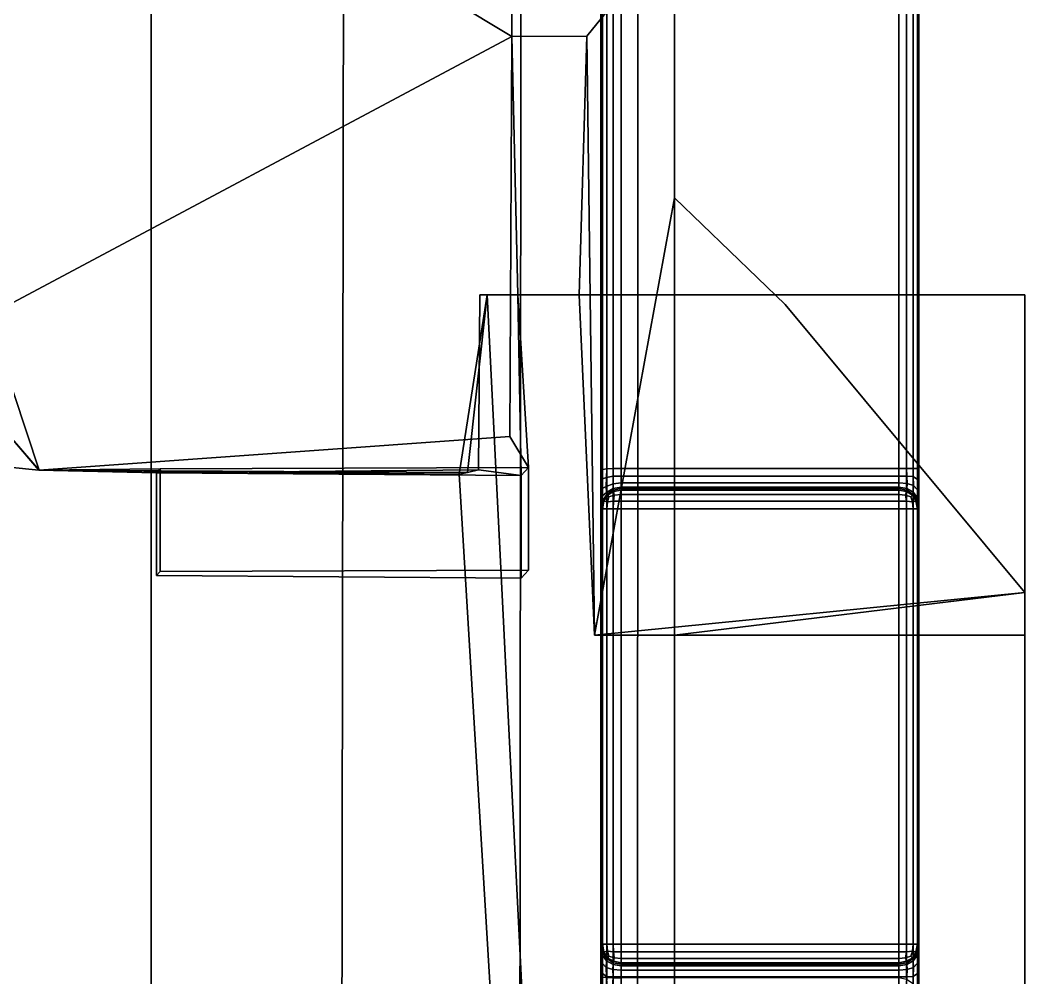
# Model space of a CAD drawing. Extents: x -11.8 to 11.8, y 0 to 23.8.
# Drawn here: x 9.213 to 11.71, y 19.852 to 22.23 of the extents above; entities that cross this region are included whole.
import ezdxf

# ---------------------------------------------------------------- set-up
doc = ezdxf.new("R2010")
doc.units = 0
doc.layers.add('SHP78CM5N_TRADECAD', color=251, linetype='CONTINUOUS')

msp = doc.modelspace()

# ---------------------------------------------------------------- linework, layer by layer
at = {"layer": 'SHP78CM5N_TRADECAD'}
for points in [[(10.8391, 22.9691, 6.4581), (10.8391, 23.1713, 5.777), (10.8391, 21.7883, 3.4718), (10.8391, 21.7883, 7.8681)], [(10.8391, 21.7883, 3.4718), (10.8391, 23.1713, 5.777), (10.8391, 22.4589, 3.4718)], [(8.3951, 22.4809, 33.0011), (9.5391, 22.9691, 33.0011), (9.0164, 21.874, 33.0011)], [(9.5391, 4.3194, 33.0011), (9.0164, 4.4772, 33.0011), (9.0164, 21.874, 33.0011), (9.5391, 22.9691, 33.0011)], [(9.9902, 4.278, 32.9068), (9.5391, 4.3194, 33.0011), (9.5391, 22.9691, 33.0011), (10.0176, 22.9691, 32.9098)], [(10.4404, 4.4481, 32.6025), (9.9902, 4.278, 32.9068), (10.0176, 22.9691, 32.9098), (10.4583, 22.9691, 32.6203)], [(10.7448, 4.8089, 32.1522), (10.4404, 4.4481, 32.6025), (10.4583, 22.9691, 32.6203), (10.7478, 22.9691, 32.1796)], [(10.8391, 22.9691, 31.7011), (10.8391, 5.234, 31.7011), (10.7448, 4.8089, 32.1522), (10.7478, 22.9691, 32.1796)], [(10.8391, 13.9465, 26.8857), (10.8391, 11.9646, 27.2942), (10.8391, 5.234, 31.7011), (10.8391, 22.9691, 31.7011)], [(10.8391, 17.1339, 22.2321), (10.8391, 16.8843, 24.1408), (10.8391, 22.9691, 31.7011), (10.8391, 22.9691, 16.3708)], [(10.8391, 22.9691, 16.3708), (10.8391, 15.4412, 18.2796), (10.8391, 16.5944, 19.956)], [(10.8391, 22.9691, 16.3708), (10.8391, 16.5944, 19.956), (10.8391, 17.1339, 22.2321)], [(10.8391, 22.9691, 31.7011), (10.8391, 16.8843, 24.1408), (10.8391, 15.8789, 25.3622)], [(10.8391, 22.9691, 31.7011), (10.8391, 15.8789, 25.3622), (10.8391, 13.9465, 26.8857)], [(10.8391, 19.74, 7.8681), (10.8391, 15.4412, 18.2796), (10.8391, 22.9691, 16.3708)], [(10.8391, 21.7883, 7.8681), (10.8391, 20.7026, 7.8681), (10.8391, 22.9691, 16.3708)], [(10.8391, 20.7026, 7.8681), (10.8391, 19.74, 7.8681), (10.8391, 22.9691, 16.3708)], [(10.8391, 22.9691, 6.4581), (10.8391, 21.7883, 7.8681), (10.8391, 22.9691, 16.3708)], [(10.6562, 21.113, 8.1184), (10.66, 21.1143, 8.0993), (10.66, 22.855, 8.0993), (10.6562, 22.855, 8.1184)], [(10.6562, 22.855, 29.3172), (10.66, 22.855, 29.3364), (10.66, 19.8539, 29.312), (10.6562, 19.8554, 29.2929)], [(10.6562, 21.113, 8.1184), (10.6562, 22.855, 8.1184), (10.6562, 22.855, 11.5923), (10.6562, 20.9066, 11.5923)], [(10.6562, 20.8049, 13.305), (10.6562, 22.855, 13.305), (10.6562, 22.855, 29.3172), (10.6562, 19.8554, 29.2929)], [(10.6562, 20.9066, 11.5923), (10.6562, 22.855, 11.5923), (10.6562, 22.855, 13.305), (10.6562, 20.8049, 13.305)], [(10.66, 21.1143, 8.0993), (10.6709, 21.1155, 8.083), (10.6709, 22.855, 8.083), (10.66, 22.855, 8.0993)], [(10.66, 22.855, 29.3364), (10.6709, 22.855, 29.3526), (10.6709, 19.8527, 29.3282), (10.66, 19.8539, 29.312)], [(10.6709, 21.1155, 8.083), (10.6871, 21.1163, 8.0722), (10.6871, 22.855, 8.0722), (10.6709, 22.855, 8.083)], [(10.6709, 22.855, 29.3526), (10.6871, 22.855, 29.3634), (10.6871, 19.8518, 29.3391), (10.6709, 19.8527, 29.3282)], [(10.6871, 21.1163, 8.0722), (10.7062, 21.1165, 8.0684), (10.7062, 22.855, 8.0684), (10.6871, 22.855, 8.0722)], [(10.6871, 22.855, 29.3634), (10.7062, 22.855, 29.3673), (10.7062, 19.8516, 29.3429), (10.6871, 19.8518, 29.3391)], [(11.3962, 21.1165, 8.0687), (11.3962, 22.855, 8.0687), (10.7062, 22.855, 8.0684), (10.7062, 21.1165, 8.0684)], [(11.3962, 22.855, 29.3675), (11.3962, 19.8516, 29.3431), (10.7062, 19.8516, 29.3429), (10.7062, 22.855, 29.3673)], [(11.3962, 21.1165, 8.0687), (11.4154, 21.1165, 8.0725), (11.4154, 22.855, 8.0725), (11.3962, 22.855, 8.0687)], [(11.3962, 22.855, 29.3675), (11.4154, 22.855, 29.3637), (11.4153, 19.8477, 29.3393), (11.3962, 19.8516, 29.3431)], [(11.4154, 22.855, 29.3637), (11.4316, 22.855, 29.3529), (11.4316, 19.837, 29.3284), (11.4153, 19.8477, 29.3393)], [(11.4154, 21.1165, 8.0725), (11.4316, 21.1165, 8.0833), (11.4316, 22.855, 8.0834), (11.4154, 22.855, 8.0725)], [(11.4316, 21.1165, 8.0833), (11.4424, 21.1165, 8.0995), (11.4424, 22.855, 8.0996), (11.4316, 22.855, 8.0834)], [(11.4316, 22.855, 29.3529), (11.4424, 22.855, 29.3367), (11.4425, 19.8209, 29.3121), (11.4316, 19.837, 29.3284)], [(11.4424, 21.1165, 8.0995), (11.4462, 21.1165, 8.1186), (11.4462, 22.855, 8.1187), (11.4424, 22.855, 8.0996)], [(11.4424, 22.855, 29.3367), (11.4462, 22.855, 29.3176), (11.4462, 19.8019, 29.2928), (11.4425, 19.8209, 29.3121)], [(11.4462, 22.855, 11.5923), (11.4462, 21.1165, 8.1186), (11.4462, 21.0783, 8.111)], [(11.4462, 13.1533, 16.3091), (11.4462, 13.5328, 16.456), (11.4462, 22.855, 13.305), (11.4462, 9.9997, 13.305)], [(11.4462, 22.855, 11.5923), (11.4462, 10.0049, 11.5923), (11.4462, 9.9997, 13.305), (11.4462, 22.855, 13.305)], [(11.4462, 22.855, 11.5923), (11.4462, 19.8737, 8.1111), (11.4462, 19.8354, 8.1187)], [(11.4462, 22.855, 11.5923), (11.4462, 19.8354, 8.1187), (11.4462, 19.7335, 8.1186)], [(11.4462, 19.6952, 8.111), (11.4462, 22.855, 11.5923), (11.4462, 19.7335, 8.1186)], [(11.4462, 19.6952, 8.111), (11.4462, 10.0049, 11.5923), (11.4462, 22.855, 11.5923)], [(11.4462, 22.855, 11.5923), (11.4462, 22.855, 8.1187), (11.4462, 21.1165, 8.1186)], [(11.4462, 22.855, 11.5923), (11.4462, 21.0783, 8.111), (11.4462, 19.8737, 8.1111)], [(11.4462, 22.855, 13.305), (11.4462, 13.5328, 16.456), (11.4462, 13.8995, 16.7027)], [(11.4462, 22.855, 13.305), (11.4462, 13.8995, 16.7027), (11.4462, 14.4634, 17.2043)], [(11.4462, 22.855, 13.305), (11.4462, 14.4634, 17.2043), (11.4462, 15.103, 17.8062)], [(11.4462, 22.855, 13.305), (11.4462, 15.103, 17.8062), (11.4462, 15.716, 18.4061)], [(11.4462, 22.855, 13.305), (11.4462, 15.716, 18.4061), (11.4462, 16.0568, 18.758)], [(11.4462, 22.855, 13.305), (11.4462, 16.0568, 18.758), (11.4462, 16.3468, 19.1254)], [(11.4462, 22.855, 13.305), (11.4462, 16.3468, 19.1254), (11.4462, 16.6406, 19.5867)], [(11.4462, 22.855, 13.305), (11.4462, 16.6406, 19.5867), (11.4462, 16.9058, 20.0952)], [(11.4462, 22.855, 13.305), (11.4462, 16.9058, 20.0952), (11.4462, 17.1108, 20.6045)], [(11.4462, 22.855, 13.305), (11.4462, 17.1108, 20.6045), (11.4462, 17.2489, 21.1398)], [(11.4462, 22.855, 13.305), (11.4462, 17.2489, 21.1398), (11.4462, 17.3145, 21.7244)], [(11.4462, 17.306, 22.3406), (11.4462, 19.8019, 29.2928), (11.4462, 22.855, 13.305), (11.4462, 17.3145, 21.7244)], [(11.4462, 19.8019, 29.2928), (11.4462, 22.855, 29.3176), (11.4462, 22.855, 13.305)], [(10.4346, 22.1888, 3.4718), (9.8368, 22.5489, 3.4718), (8.7179, 22.418, 3.4718), (9.1333, 21.4958, 3.4718)], [(10.4346, 22.1888, 3.4718), (10.4361, 22.4864, 3.4718), (9.8368, 22.5489, 3.4718)], [(10.4346, 22.1888, 3.4718), (10.6214, 22.1903, 3.4718), (10.8391, 22.4589, 3.4718), (10.4361, 22.4864, 3.4718)], [(10.8391, 21.7883, 3.4718), (10.8391, 22.4589, 3.4718), (10.6214, 22.1903, 3.4718), (10.6405, 20.7026, 3.4718)], [(10.6022, 21.5475, 1.7541), (10.6214, 22.1903, 3.4718), (10.4346, 22.1888, 3.4718), (10.4498, 21.5475, 1.7541)], [(10.6022, 21.5475, 1.7541), (10.6405, 20.7026, 1.7541), (10.6405, 20.7026, 3.4718), (10.6214, 22.1903, 3.4718)], [(10.4299, 21.1958, 3.4718), (10.4346, 22.1888, 3.4718), (9.1333, 21.4958, 3.4718), (9.2605, 21.1127, 3.4718)], [(10.4498, 21.5475, 1.7541), (10.4346, 22.1888, 3.4718), (10.4299, 21.1958, 3.4718), (10.4768, 21.1189, 3.0587)], [(11.1139, 21.5241, 3.4718), (10.8391, 21.7883, 3.4718), (10.6405, 20.7026, 3.4718), (11.7095, 20.8088, 3.4718)], [(11.1139, 21.5241, 7.8681), (10.8391, 21.7883, 7.8681), (10.8391, 21.7883, 3.4718), (11.1139, 21.5241, 3.4718)], [(11.7095, 20.8088, 7.8681), (10.8391, 20.7026, 7.8681), (10.8391, 21.7883, 7.8681), (11.1139, 21.5241, 7.8681)], [(10.3045, 21.1022, 0.0442), (10.8391, 12.2355, 0.0397), (10.3738, 21.5475, 0.0442)], [(10.3249, 21.1069, 0.692), (10.3045, 21.1022, 0.0442), (10.3738, 21.5475, 0.0442)], [(10.3558, 21.5475, 1.63), (10.3521, 21.1133, 1.5555), (10.3249, 21.1069, 0.692), (10.3738, 21.5475, 0.0442)], [(10.3521, 21.1133, 1.5555), (10.3558, 21.5475, 1.63), (10.4498, 21.5475, 1.7541), (10.4585, 21.0993, 1.7118)], [(10.4498, 21.5475, 1.7541), (10.3558, 21.5475, 1.63), (10.3738, 21.5475, 0.0442), (10.6022, 21.5475, 1.7541)], [(10.6022, 21.5475, 1.7541), (10.3738, 21.5475, 0.0442), (11.7095, 21.5475, 0.0443), (11.7095, 21.5475, 1.7541)], [(11.7095, 21.5475, 0.0443), (10.3738, 21.5475, 0.0442), (10.8391, 12.2355, 0.0397), (11.7095, 12.2436, 0.0397)], [(10.4498, 21.5475, 1.7541), (10.4768, 21.1189, 3.0587), (10.4585, 21.0993, 1.7118)], [(11.7095, 20.7026, 1.7541), (10.6405, 20.7026, 1.7541), (10.6022, 21.5475, 1.7541), (11.7095, 21.5475, 1.7541)], [(11.7095, 21.5475, 1.7541), (11.7095, 21.5475, 0.0443), (11.7095, 20.7026, 1.7541)], [(11.7095, 12.2436, 0.0397), (11.7095, 20.7026, 1.7541), (11.7095, 21.5475, 0.0443)], [(11.7095, 20.8088, 3.4718), (11.7095, 20.8088, 7.8681), (11.1139, 21.5241, 7.8681), (11.1139, 21.5241, 3.4718)], [(-0.9744, 21.5017, 0.042), (-11.8433, 14.8549, 0.0397), (10.8391, 12.2355, 0.0397), (0.464, 21.5017, 0.0422)], [(0.464, 21.5017, 0.0422), (10.8391, 12.2355, 0.0397), (5.4114, 21.5017, 0.0432)], [(5.4114, 21.5017, 0.0432), (9.2604, 21.1124, 0.044), (8.9277, 21.5017, 0.0439)], [(10.8391, 12.2355, 0.0397), (10.3045, 21.1022, 0.0442), (9.2604, 21.1124, 0.044), (5.4114, 21.5017, 0.0432)], [(8.9266, 21.5017, 0.6934), (9.2604, 21.1124, 0.693), (9.2605, 21.1124, 1.754), (8.9248, 21.5017, 1.754)], [(9.2605, 21.1124, 1.754), (9.2605, 21.1127, 3.4718), (9.1333, 21.4958, 3.4718), (8.9248, 21.5017, 1.754)], [(9.2604, 21.1124, 0.044), (9.2604, 21.1124, 0.693), (8.9266, 21.5017, 0.6934), (8.9277, 21.5017, 0.0439)], [(10.4768, 21.1189, 3.0587), (10.4299, 21.1958, 3.4718), (9.2605, 21.1127, 3.4718), (9.5613, 21.1159, 3.0603)], [(10.4768, 20.8639, 3.0587), (10.4768, 21.1189, 3.0587), (9.5613, 21.1159, 3.0603), (9.5613, 20.8608, 3.0603)], [(10.4585, 20.8442, 1.7118), (10.4585, 21.0993, 1.7118), (10.4768, 21.1189, 3.0587), (10.4768, 20.8639, 3.0587)], [(10.687, 21.0972, 8.0684), (10.6871, 21.1163, 8.0722), (10.6709, 21.1155, 8.083), (10.6705, 21.0945, 8.0793)], [(10.7062, 21.0974, 8.0646), (10.7062, 21.1165, 8.0684), (10.6871, 21.1163, 8.0722), (10.687, 21.0972, 8.0684)], [(11.3962, 21.0974, 8.0649), (11.3962, 21.1165, 8.0687), (10.7062, 21.1165, 8.0684), (10.7062, 21.0974, 8.0646)], [(11.4154, 21.1165, 8.0725), (11.3962, 21.1165, 8.0687), (11.3962, 21.0974, 8.0649), (11.4159, 21.0978, 8.0686)], [(11.432, 21.0966, 8.0775), (11.4316, 21.1165, 8.0833), (11.4154, 21.1165, 8.0725), (11.4159, 21.0978, 8.0686)], [(11.4424, 21.0892, 8.0918), (11.4424, 21.1165, 8.0995), (11.4316, 21.1165, 8.0833), (11.432, 21.0966, 8.0775)], [(11.4462, 21.0783, 8.111), (11.4462, 21.1165, 8.1186), (11.4424, 21.1165, 8.0995), (11.4424, 21.0892, 8.0918)], [(10.3521, 21.1133, 1.5555), (9.5522, 21.1058, 1.7329), (9.2604, 21.1124, 0.693), (10.3249, 21.1069, 0.692)], [(9.5522, 21.1058, 1.7329), (9.2605, 21.1124, 1.754), (9.2604, 21.1124, 0.693)], [(10.3045, 21.1022, 0.0442), (10.3249, 21.1069, 0.692), (9.2604, 21.1124, 0.693), (9.2604, 21.1124, 0.044)], [(9.5613, 21.1159, 3.0603), (9.2605, 21.1127, 3.4718), (9.2605, 21.1124, 1.754), (9.5522, 21.1058, 1.7329)], [(9.5613, 20.8608, 3.0603), (9.5613, 21.1159, 3.0603), (9.5522, 21.1058, 1.7329), (9.5522, 20.8508, 1.7329)], [(10.3521, 21.1133, 1.5555), (10.4585, 21.0993, 1.7118), (9.5522, 21.1058, 1.7329)], [(9.5522, 20.8508, 1.7329), (9.5522, 21.1058, 1.7329), (10.4585, 21.0993, 1.7118), (10.4585, 20.8442, 1.7118)], [(10.66, 21.1143, 8.0993), (10.6562, 21.113, 8.1184), (10.6562, 21.0887, 8.1149), (10.66, 21.0911, 8.0953)], [(10.6562, 21.0887, 8.1149), (10.6562, 21.113, 8.1184), (10.6562, 20.9066, 11.5923), (10.6562, 20.8821, 11.5923)], [(10.6694, 21.0716, 8.0685), (10.6705, 21.0945, 8.0793), (10.66, 21.0911, 8.0953), (10.6597, 21.0667, 8.0844)], [(10.6705, 21.0945, 8.0793), (10.6709, 21.1155, 8.083), (10.66, 21.1143, 8.0993), (10.66, 21.0911, 8.0953)], [(10.6694, 21.0716, 8.0685), (10.6865, 21.0787, 8.0576), (10.687, 21.0972, 8.0684), (10.6705, 21.0945, 8.0793)], [(10.6865, 21.0787, 8.0576), (10.7062, 21.0812, 8.0538), (10.7062, 21.0974, 8.0646), (10.687, 21.0972, 8.0684)], [(11.3962, 21.0812, 8.054), (11.3962, 21.0974, 8.0649), (10.7062, 21.0974, 8.0646), (10.7062, 21.0812, 8.0538)], [(11.4159, 21.0978, 8.0686), (11.3962, 21.0974, 8.0649), (11.3962, 21.0812, 8.054), (11.4169, 21.0794, 8.0558)], [(11.4331, 21.0742, 8.061), (11.432, 21.0966, 8.0775), (11.4159, 21.0978, 8.0686), (11.4169, 21.0794, 8.0558)], [(11.4331, 21.0742, 8.061), (11.4428, 21.0636, 8.0716), (11.4424, 21.0892, 8.0918), (11.432, 21.0966, 8.0775)], [(10.66, 21.0911, 8.0953), (10.6562, 21.0887, 8.1149), (10.6562, 21.0638, 8.1048), (10.6597, 21.0667, 8.0844)], [(10.6562, 21.0638, 8.1048), (10.6562, 21.0887, 8.1149), (10.6562, 20.8821, 11.5923), (10.6562, 20.8567, 11.5923)], [(10.6597, 21.0667, 8.0844), (10.6562, 21.0638, 8.1048), (10.6562, 21.0394, 8.0884), (10.66, 21.0484, 8.0682)], [(10.6694, 21.0716, 8.0685), (10.6597, 21.0667, 8.0844), (10.66, 21.0484, 8.0682), (10.6705, 21.057, 8.0516)], [(10.6694, 21.0716, 8.0685), (10.6705, 21.057, 8.0516), (10.687, 21.0666, 8.0411), (10.6865, 21.0787, 8.0576)], [(10.6705, 21.057, 8.0516), (10.6709, 21.0519, 8.0325), (10.6871, 21.0627, 8.0221), (10.687, 21.0666, 8.0411)], [(10.687, 21.0666, 8.0411), (10.7062, 21.0703, 8.0375), (10.7062, 21.0812, 8.0538), (10.6865, 21.0787, 8.0576)], [(10.6871, 21.0627, 8.0221), (10.7062, 21.0665, 8.0184), (10.7062, 21.0703, 8.0375), (10.687, 21.0666, 8.0411)], [(10.7062, 21.0627, 6.9182), (10.7062, 21.0665, 6.9373), (10.6871, 21.0627, 6.9373), (10.6875, 21.059, 6.9186)], [(10.6871, 21.0627, 6.9373), (10.7062, 21.0665, 6.9373), (10.7062, 21.0665, 8.0184), (10.6871, 21.0627, 8.0221)], [(11.3962, 21.0703, 8.0378), (11.3962, 21.0812, 8.054), (10.7062, 21.0812, 8.0538), (10.7062, 21.0703, 8.0375)], [(11.3962, 21.0665, 8.0187), (11.3962, 21.0703, 8.0378), (10.7062, 21.0703, 8.0375), (10.7062, 21.0665, 8.0184)], [(11.3962, 21.0665, 6.9376), (11.3962, 21.0665, 8.0187), (10.7062, 21.0665, 8.0184), (10.7062, 21.0665, 6.9373)], [(11.3962, 21.0627, 6.9185), (11.3962, 21.0665, 6.9376), (10.7062, 21.0665, 6.9373), (10.7062, 21.0627, 6.9182)], [(11.4169, 21.0794, 8.0558), (11.3962, 21.0812, 8.054), (11.3962, 21.0703, 8.0378), (11.4159, 21.0666, 8.0374)], [(11.3962, 21.0703, 8.0378), (11.3962, 21.0665, 8.0187), (11.4154, 21.0627, 8.0187), (11.4159, 21.0666, 8.0374)], [(11.3962, 21.0665, 6.9376), (11.4154, 21.0627, 6.9376), (11.4154, 21.0627, 8.0187), (11.3962, 21.0665, 8.0187)], [(11.4154, 21.0627, 6.9376), (11.3962, 21.0665, 6.9376), (11.3962, 21.0627, 6.9185), (11.415, 21.059, 6.9189)], [(11.4159, 21.0666, 8.0374), (11.4154, 21.0627, 8.0187), (11.4316, 21.0519, 8.0187), (11.432, 21.0577, 8.0386)], [(11.4331, 21.0742, 8.061), (11.4169, 21.0794, 8.0558), (11.4159, 21.0666, 8.0374), (11.432, 21.0577, 8.0386)], [(11.4331, 21.0742, 8.061), (11.432, 21.0577, 8.0386), (11.4424, 21.0434, 8.046), (11.4428, 21.0636, 8.0716)], [(11.4428, 21.0636, 8.0716), (11.4462, 21.0458, 8.0894), (11.4462, 21.0783, 8.111), (11.4424, 21.0892, 8.0918)], [(11.4462, 19.8737, 8.1111), (11.4462, 21.0783, 8.111), (11.4462, 21.0458, 8.0894), (11.4462, 19.9061, 8.0894)], [(10.6562, 21.0394, 8.0884), (10.6562, 21.0638, 8.1048), (10.6562, 20.8567, 11.5923), (10.6562, 20.8313, 11.5923)], [(10.6562, 21.0394, 8.0884), (10.6562, 21.0165, 8.0665), (10.66, 21.0357, 8.0481), (10.66, 21.0484, 8.0682)], [(10.66, 21.0484, 8.0682), (10.66, 21.0357, 8.0481), (10.6709, 21.0519, 8.0325), (10.6705, 21.057, 8.0516)], [(10.6723, 21.0505, 6.9203), (10.6709, 21.0519, 6.9373), (10.66, 21.0357, 6.9373), (10.6637, 21.0352, 6.9186)], [(10.66, 21.0357, 6.9373), (10.6709, 21.0519, 6.9373), (10.6709, 21.0519, 8.0325), (10.66, 21.0357, 8.0481)], [(10.6763, 21.0465, 6.9074), (10.6723, 21.0505, 6.9203), (10.6637, 21.0352, 6.9186), (10.6723, 21.0335, 6.9033)], [(10.6875, 21.059, 6.9186), (10.6871, 21.0627, 6.9373), (10.6709, 21.0519, 6.9373), (10.6723, 21.0505, 6.9203)], [(10.6709, 21.0519, 6.9373), (10.6871, 21.0627, 6.9373), (10.6871, 21.0627, 8.0221), (10.6709, 21.0519, 8.0325)], [(10.6763, 21.0465, 6.9074), (10.6892, 21.0505, 6.9033), (10.6875, 21.059, 6.9186), (10.6723, 21.0505, 6.9203)], [(10.6763, 21.0465, 6.9074), (10.6723, 21.0335, 6.9033), (10.6875, 21.0352, 6.8948), (10.6892, 21.0505, 6.9033)], [(10.6892, 21.0505, 6.9033), (10.7062, 21.0519, 6.9019), (10.7062, 21.0627, 6.9182), (10.6875, 21.059, 6.9186)], [(10.6875, 21.0352, 6.8948), (10.7062, 21.0357, 6.8911), (10.7062, 21.0519, 6.9019), (10.6892, 21.0505, 6.9033)], [(11.3962, 21.0519, 6.9022), (11.3962, 21.0627, 6.9185), (10.7062, 21.0627, 6.9182), (10.7062, 21.0519, 6.9019)], [(11.3962, 21.0357, 6.8914), (11.3962, 21.0519, 6.9022), (10.7062, 21.0519, 6.9019), (10.7062, 21.0357, 6.8911)], [(11.415, 21.059, 6.9189), (11.3962, 21.0627, 6.9185), (11.3962, 21.0519, 6.9022), (11.4132, 21.0505, 6.9036)], [(11.4132, 21.0505, 6.9036), (11.3962, 21.0519, 6.9022), (11.3962, 21.0357, 6.8914), (11.415, 21.0352, 6.8951)], [(11.4262, 21.0465, 6.9077), (11.4302, 21.0505, 6.9206), (11.415, 21.059, 6.9189), (11.4132, 21.0505, 6.9036)], [(11.4262, 21.0465, 6.9077), (11.4132, 21.0505, 6.9036), (11.415, 21.0352, 6.8951), (11.4302, 21.0335, 6.9036)], [(11.4302, 21.0505, 6.9206), (11.4316, 21.0519, 6.9376), (11.4154, 21.0627, 6.9376), (11.415, 21.059, 6.9189)], [(11.4154, 21.0627, 6.9376), (11.4316, 21.0519, 6.9376), (11.4316, 21.0519, 8.0187), (11.4154, 21.0627, 8.0187)], [(11.4262, 21.0465, 6.9077), (11.4302, 21.0335, 6.9036), (11.4387, 21.0352, 6.9189), (11.4302, 21.0505, 6.9206)], [(11.4387, 21.0352, 6.9189), (11.4424, 21.0357, 6.9376), (11.4316, 21.0519, 6.9376), (11.4302, 21.0505, 6.9206)], [(11.432, 21.0577, 8.0386), (11.4316, 21.0519, 8.0187), (11.4424, 21.0357, 8.0187), (11.4424, 21.0434, 8.046)], [(11.4316, 21.0519, 6.9376), (11.4424, 21.0357, 6.9376), (11.4424, 21.0357, 8.0187), (11.4316, 21.0519, 8.0187)], [(11.4424, 21.0434, 8.046), (11.4462, 21.0241, 8.057), (11.4462, 21.0458, 8.0894), (11.4428, 21.0636, 8.0716)], [(11.4424, 21.0357, 8.0187), (11.4462, 21.0165, 8.0187), (11.4462, 21.0241, 8.057), (11.4424, 21.0434, 8.046)], [(11.4462, 19.9061, 8.0894), (11.4462, 21.0458, 8.0894), (11.4462, 21.0241, 8.057), (11.4462, 19.9277, 8.057)], [(10.6562, 21.0165, 8.0665), (10.6562, 21.0394, 8.0884), (10.6562, 20.8313, 11.5923), (10.6562, 20.807, 11.5923)], [(10.6562, 21.0165, 6.9373), (10.66, 21.0357, 6.9373), (10.66, 21.0357, 8.0481), (10.6562, 21.0165, 8.0665)], [(10.66, 21.0357, 6.9373), (10.6562, 21.0165, 6.9373), (10.66, 21.0165, 6.9182), (10.6637, 21.0352, 6.9186)], [(10.6562, 19.9354, 6.9373), (10.66, 19.9354, 6.9182), (10.66, 21.0165, 6.9182), (10.6562, 21.0165, 6.9373)], [(10.6562, 19.9061, 8.0891), (10.6562, 19.9278, 8.0567), (10.6562, 21.0165, 8.0665)], [(10.6562, 19.9278, 8.0567), (10.6562, 19.9354, 8.0184), (10.6562, 21.0165, 8.0665)], [(10.6562, 21.0165, 6.9373), (10.6562, 21.0165, 8.0665), (10.6562, 19.9354, 8.0184), (10.6562, 19.9354, 6.9373)], [(10.6562, 19.9061, 8.0891), (10.6562, 21.0165, 8.0665), (10.6562, 20.807, 11.5923)], [(10.6637, 21.0352, 6.9186), (10.66, 21.0165, 6.9182), (10.6709, 21.0165, 6.9019), (10.6723, 21.0335, 6.9033)], [(10.66, 19.9354, 6.9182), (10.6709, 19.9354, 6.9019), (10.6709, 21.0165, 6.9019), (10.66, 21.0165, 6.9182)], [(10.6723, 21.0335, 6.9033), (10.6709, 21.0165, 6.9019), (10.6871, 21.0165, 6.8911), (10.6875, 21.0352, 6.8948)], [(10.6709, 19.9354, 6.9019), (10.6871, 19.9354, 6.8911), (10.6871, 21.0165, 6.8911), (10.6709, 21.0165, 6.9019)], [(10.6871, 21.0165, 6.8911), (10.7062, 21.0165, 6.8873), (10.7062, 21.0357, 6.8911), (10.6875, 21.0352, 6.8948)], [(10.6871, 19.9354, 6.8911), (10.7062, 19.9354, 6.8873), (10.7062, 21.0165, 6.8873), (10.6871, 21.0165, 6.8911)], [(11.3962, 21.0165, 6.8876), (11.3962, 21.0357, 6.8914), (10.7062, 21.0357, 6.8911), (10.7062, 21.0165, 6.8873)], [(11.3962, 19.9354, 6.8876), (11.3962, 21.0165, 6.8876), (10.7062, 21.0165, 6.8873), (10.7062, 19.9354, 6.8873)], [(11.3962, 21.0357, 6.8914), (11.3962, 21.0165, 6.8876), (11.4154, 21.0165, 6.8914), (11.415, 21.0352, 6.8951)], [(11.3962, 19.9354, 6.8876), (11.4154, 19.9354, 6.8914), (11.4154, 21.0165, 6.8914), (11.3962, 21.0165, 6.8876)], [(11.415, 21.0352, 6.8951), (11.4154, 21.0165, 6.8914), (11.4316, 21.0165, 6.9022), (11.4302, 21.0335, 6.9036)], [(11.4154, 19.9354, 6.8914), (11.4316, 19.9354, 6.9022), (11.4316, 21.0165, 6.9022), (11.4154, 21.0165, 6.8914)], [(11.4302, 21.0335, 6.9036), (11.4316, 21.0165, 6.9022), (11.4424, 21.0165, 6.9185), (11.4387, 21.0352, 6.9189)], [(11.4316, 19.9354, 6.9022), (11.4424, 19.9354, 6.9185), (11.4424, 21.0165, 6.9185), (11.4316, 21.0165, 6.9022)], [(11.4424, 21.0165, 6.9185), (11.4462, 21.0165, 6.9376), (11.4424, 21.0357, 6.9376), (11.4387, 21.0352, 6.9189)], [(11.4424, 21.0357, 6.9376), (11.4462, 21.0165, 6.9376), (11.4462, 21.0165, 8.0187), (11.4424, 21.0357, 8.0187)], [(11.4424, 19.9354, 6.9185), (11.4462, 19.9354, 6.9376), (11.4462, 21.0165, 6.9376), (11.4424, 21.0165, 6.9185)], [(11.4462, 19.9277, 8.057), (11.4462, 21.0241, 8.057), (11.4462, 21.0165, 8.0187), (11.4462, 19.9353, 8.0187)], [(11.4462, 19.9354, 6.9376), (11.4462, 19.9353, 8.0187), (11.4462, 21.0165, 8.0187), (11.4462, 21.0165, 6.9376)], [(10.6562, 20.8821, 11.5923), (10.6562, 20.9066, 11.5923), (10.6562, 20.8049, 13.305), (10.6562, 20.7803, 13.305)], [(10.6562, 20.8567, 11.5923), (10.6562, 20.8821, 11.5923), (10.6562, 20.7803, 13.305), (10.6562, 20.7549, 13.305)], [(10.4585, 20.8442, 1.7118), (10.4768, 20.8639, 3.0587), (9.5613, 20.8608, 3.0603), (9.5522, 20.8508, 1.7329)], [(10.6562, 20.8313, 11.5923), (10.6562, 20.8567, 11.5923), (10.6562, 20.7549, 13.305), (10.6562, 20.7296, 13.305)], [(10.6562, 20.807, 11.5923), (10.6562, 20.8313, 11.5923), (10.6562, 20.7296, 13.305), (10.6562, 20.7052, 13.305)], [(11.7095, 20.8088, 3.4718), (10.6405, 20.7026, 3.4718), (10.6405, 20.7026, 1.7541), (11.7095, 20.7026, 1.7541)], [(10.6562, 19.6952, 8.1108), (10.6562, 20.807, 11.5923), (10.6562, 10.0049, 11.5923)], [(10.6562, 20.7052, 13.305), (10.6562, 9.9997, 13.305), (10.6562, 10.0049, 11.5923), (10.6562, 20.807, 11.5923)], [(10.6562, 19.6952, 8.1108), (10.6562, 19.7335, 8.1184), (10.6562, 20.807, 11.5923)], [(10.6562, 19.7335, 8.1184), (10.6562, 19.8354, 8.1183), (10.6562, 20.807, 11.5923)], [(10.6562, 19.8354, 8.1183), (10.6562, 19.8737, 8.1107), (10.6562, 20.807, 11.5923)], [(10.6562, 19.8737, 8.1107), (10.6562, 19.9061, 8.0891), (10.6562, 20.807, 11.5923)], [(10.6562, 20.7803, 13.305), (10.6562, 20.8049, 13.305), (10.6562, 19.8554, 29.2929), (10.6562, 19.8303, 29.2927)], [(11.7095, 19.74, 7.8681), (10.8391, 19.74, 7.8681), (10.8391, 20.7026, 7.8681), (11.7095, 20.8088, 7.8681)], [(11.7095, 20.8088, 3.4718), (11.7095, 12.2436, 3.0412), (11.7095, 12.2436, 5.1122), (11.7095, 19.74, 5.8804)], [(11.7095, 20.7026, 1.7541), (11.7095, 12.2436, 0.0397), (11.7095, 12.2436, 3.0412), (11.7095, 20.8088, 3.4718)], [(11.7095, 19.74, 5.8804), (11.7095, 19.74, 7.8681), (11.7095, 20.8088, 7.8681), (11.7095, 20.8088, 3.4718)], [(10.6562, 20.7549, 13.305), (10.6562, 20.7803, 13.305), (10.6562, 19.8303, 29.2927), (10.6562, 19.8053, 29.2926)], [(10.6562, 20.7296, 13.305), (10.6562, 20.7549, 13.305), (10.6562, 19.8053, 29.2926), (10.6562, 19.7802, 29.2923)], [(10.6562, 20.7052, 13.305), (10.6562, 20.7296, 13.305), (10.6562, 19.7802, 29.2923), (10.6562, 19.7552, 29.2921)], [(10.6562, 20.7052, 13.305), (10.6562, 19.7552, 29.2921), (10.6562, 17.3145, 21.7241), (10.6562, 17.2489, 21.1395)], [(10.6562, 17.2489, 21.1395), (10.6562, 17.1108, 20.6042), (10.6562, 20.7052, 13.305)], [(10.6562, 17.1108, 20.6042), (10.6562, 16.9058, 20.0949), (10.6562, 20.7052, 13.305)], [(10.6562, 16.9058, 20.0949), (10.6562, 16.6406, 19.5864), (10.6562, 20.7052, 13.305)], [(10.6562, 16.6406, 19.5864), (10.6562, 16.3468, 19.1251), (10.6562, 20.7052, 13.305)], [(10.6562, 16.3468, 19.1251), (10.6562, 16.0568, 18.7577), (10.6562, 20.7052, 13.305)], [(10.6562, 16.0568, 18.7577), (10.6562, 15.716, 18.4058), (10.6562, 20.7052, 13.305)], [(10.6562, 15.716, 18.4058), (10.6562, 15.103, 17.8058), (10.6562, 20.7052, 13.305)], [(10.6562, 15.103, 17.8058), (10.6562, 14.4634, 17.204), (10.6562, 20.7052, 13.305)], [(10.6562, 14.4634, 17.204), (10.6562, 13.8995, 16.7024), (10.6562, 20.7052, 13.305)], [(10.6562, 13.8995, 16.7024), (10.6562, 13.5328, 16.4557), (10.6562, 20.7052, 13.305)], [(10.6562, 20.7052, 13.305), (10.6562, 13.5328, 16.4557), (10.6562, 13.1533, 16.3087), (10.6562, 9.9997, 13.305)], [(10.6562, 19.9354, 8.0184), (10.66, 19.9163, 8.0184), (10.66, 19.9163, 6.9373), (10.6562, 19.9354, 6.9373)], [(10.66, 19.9163, 8.0184), (10.6562, 19.9354, 8.0184), (10.6562, 19.9278, 8.0567), (10.6601, 19.9085, 8.0457)], [(10.66, 19.9354, 6.9182), (10.6562, 19.9354, 6.9373), (10.66, 19.9163, 6.9373), (10.6637, 19.9167, 6.9186)], [(10.6601, 19.9085, 8.0457), (10.6562, 19.9278, 8.0567), (10.6562, 19.9061, 8.0891), (10.6597, 19.8884, 8.0713)], [(10.6723, 19.9184, 6.9033), (10.6709, 19.9354, 6.9019), (10.66, 19.9354, 6.9182), (10.6637, 19.9167, 6.9186)], [(10.6763, 19.9055, 6.9074), (10.6723, 19.9184, 6.9033), (10.6637, 19.9167, 6.9186), (10.6723, 19.9015, 6.9203)], [(10.6875, 19.9167, 6.8948), (10.6871, 19.9354, 6.8911), (10.6709, 19.9354, 6.9019), (10.6723, 19.9184, 6.9033)], [(10.6763, 19.9055, 6.9074), (10.6892, 19.9015, 6.9033), (10.6875, 19.9167, 6.8948), (10.6723, 19.9184, 6.9033)], [(10.7062, 19.9163, 6.8911), (10.7062, 19.9354, 6.8873), (10.6871, 19.9354, 6.8911), (10.6875, 19.9167, 6.8948)], [(11.3962, 19.9163, 6.8914), (11.3962, 19.9354, 6.8876), (10.7062, 19.9354, 6.8873), (10.7062, 19.9163, 6.8911)], [(11.4154, 19.9354, 6.8914), (11.3962, 19.9354, 6.8876), (11.3962, 19.9163, 6.8914), (11.415, 19.9167, 6.8951)], [(11.4262, 19.9055, 6.9077), (11.4302, 19.9184, 6.9036), (11.415, 19.9167, 6.8951), (11.4132, 19.9015, 6.9036)], [(11.4302, 19.9184, 6.9036), (11.4316, 19.9354, 6.9022), (11.4154, 19.9354, 6.8914), (11.415, 19.9167, 6.8951)], [(11.4262, 19.9055, 6.9077), (11.4302, 19.9015, 6.9206), (11.4387, 19.9167, 6.9189), (11.4302, 19.9184, 6.9036)], [(11.4387, 19.9167, 6.9189), (11.4424, 19.9354, 6.9185), (11.4316, 19.9354, 6.9022), (11.4302, 19.9184, 6.9036)], [(11.4424, 19.9163, 6.9376), (11.4462, 19.9354, 6.9376), (11.4424, 19.9354, 6.9185), (11.4387, 19.9167, 6.9189)], [(11.4424, 19.9162, 8.0187), (11.4462, 19.9353, 8.0187), (11.4462, 19.9354, 6.9376), (11.4424, 19.9163, 6.9376)], [(11.4462, 19.9277, 8.057), (11.4462, 19.9353, 8.0187), (11.4424, 19.9162, 8.0187), (11.4424, 19.9085, 8.046)], [(11.4428, 19.8883, 8.0717), (11.4462, 19.9061, 8.0894), (11.4462, 19.9277, 8.057), (11.4424, 19.9085, 8.046)], [(10.6597, 19.8884, 8.0713), (10.6562, 19.9061, 8.0891), (10.6562, 19.8737, 8.1107), (10.6601, 19.8627, 8.0915)], [(10.6694, 19.8778, 8.0607), (10.6705, 19.8943, 8.0383), (10.6601, 19.9085, 8.0457), (10.6597, 19.8884, 8.0713)], [(10.6637, 19.9167, 6.9186), (10.66, 19.9163, 6.9373), (10.6709, 19.9001, 6.9373), (10.6723, 19.9015, 6.9203)], [(10.6705, 19.8943, 8.0383), (10.6709, 19.9001, 8.0184), (10.66, 19.9163, 8.0184), (10.6601, 19.9085, 8.0457)], [(10.66, 19.9163, 8.0184), (10.6709, 19.9001, 8.0184), (10.6709, 19.9001, 6.9373), (10.66, 19.9163, 6.9373)], [(10.6694, 19.8778, 8.0607), (10.6856, 19.8726, 8.0555), (10.6865, 19.8853, 8.0371), (10.6705, 19.8943, 8.0383)], [(10.6865, 19.8853, 8.0371), (10.6871, 19.8892, 8.0184), (10.6709, 19.9001, 8.0184), (10.6705, 19.8943, 8.0383)], [(10.6723, 19.9015, 6.9203), (10.6709, 19.9001, 6.9373), (10.6871, 19.8892, 6.9373), (10.6875, 19.8929, 6.9186)], [(10.6709, 19.9001, 8.0184), (10.6871, 19.8892, 8.0184), (10.6871, 19.8892, 6.9373), (10.6709, 19.9001, 6.9373)], [(10.6763, 19.9055, 6.9074), (10.6723, 19.9015, 6.9203), (10.6875, 19.8929, 6.9186), (10.6892, 19.9015, 6.9033)], [(10.6892, 19.9015, 6.9033), (10.7062, 19.9001, 6.9019), (10.7062, 19.9163, 6.8911), (10.6875, 19.9167, 6.8948)], [(10.6875, 19.8929, 6.9186), (10.7062, 19.8892, 6.9182), (10.7062, 19.9001, 6.9019), (10.6892, 19.9015, 6.9033)], [(11.3962, 19.9001, 6.9022), (11.3962, 19.9163, 6.8914), (10.7062, 19.9163, 6.8911), (10.7062, 19.9001, 6.9019)], [(11.3962, 19.8892, 6.9185), (11.3962, 19.9001, 6.9022), (10.7062, 19.9001, 6.9019), (10.7062, 19.8892, 6.9182)], [(11.415, 19.9167, 6.8951), (11.3962, 19.9163, 6.8914), (11.3962, 19.9001, 6.9022), (11.4132, 19.9015, 6.9036)], [(11.4132, 19.9015, 6.9036), (11.3962, 19.9001, 6.9022), (11.3962, 19.8892, 6.9185), (11.415, 19.8929, 6.9189)], [(11.4262, 19.9055, 6.9077), (11.4132, 19.9015, 6.9036), (11.415, 19.8929, 6.9189), (11.4302, 19.9015, 6.9206)], [(11.415, 19.8929, 6.9189), (11.4154, 19.8892, 6.9376), (11.4316, 19.9001, 6.9376), (11.4302, 19.9015, 6.9206)], [(11.4154, 19.8892, 8.0187), (11.4316, 19.9, 8.0187), (11.4316, 19.9001, 6.9376), (11.4154, 19.8892, 6.9376)], [(11.432, 19.8943, 8.0386), (11.4316, 19.9, 8.0187), (11.4154, 19.8892, 8.0187), (11.4159, 19.8853, 8.0374)], [(11.4331, 19.8778, 8.0611), (11.432, 19.8943, 8.0386), (11.4159, 19.8853, 8.0374), (11.4169, 19.8726, 8.0558)], [(11.4302, 19.9015, 6.9206), (11.4316, 19.9001, 6.9376), (11.4424, 19.9163, 6.9376), (11.4387, 19.9167, 6.9189)], [(11.4316, 19.9, 8.0187), (11.4424, 19.9162, 8.0187), (11.4424, 19.9163, 6.9376), (11.4316, 19.9001, 6.9376)], [(11.4424, 19.9085, 8.046), (11.4424, 19.9162, 8.0187), (11.4316, 19.9, 8.0187), (11.432, 19.8943, 8.0386)], [(11.4331, 19.8778, 8.0611), (11.4428, 19.8883, 8.0717), (11.4424, 19.9085, 8.046), (11.432, 19.8943, 8.0386)], [(11.4424, 19.8627, 8.0918), (11.4462, 19.8737, 8.1111), (11.4462, 19.9061, 8.0894), (11.4428, 19.8883, 8.0717)], [(10.6562, 19.8737, 8.1107), (10.6562, 19.8354, 8.1183), (10.66, 19.8355, 8.0992), (10.6601, 19.8627, 8.0915)], [(10.6694, 19.8778, 8.0607), (10.6597, 19.8884, 8.0713), (10.6601, 19.8627, 8.0915), (10.6705, 19.8553, 8.0772)], [(10.6694, 19.8778, 8.0607), (10.6705, 19.8553, 8.0772), (10.6865, 19.8541, 8.0683), (10.6856, 19.8726, 8.0555)], [(10.6856, 19.8726, 8.0555), (10.7062, 19.8708, 8.0538), (10.7062, 19.8816, 8.0375), (10.6865, 19.8853, 8.0371)], [(10.6865, 19.8541, 8.0683), (10.7062, 19.8546, 8.0646), (10.7062, 19.8708, 8.0538), (10.6856, 19.8726, 8.0555)], [(10.7062, 19.8816, 8.0375), (10.7062, 19.8854, 8.0184), (10.6871, 19.8892, 8.0184), (10.6865, 19.8853, 8.0371)], [(10.6871, 19.8892, 6.9373), (10.7062, 19.8854, 6.9373), (10.7062, 19.8892, 6.9182), (10.6875, 19.8929, 6.9186)], [(10.6871, 19.8892, 8.0184), (10.7062, 19.8854, 8.0184), (10.7062, 19.8854, 6.9373), (10.6871, 19.8892, 6.9373)], [(11.3962, 19.8854, 6.9376), (11.3962, 19.8892, 6.9185), (10.7062, 19.8892, 6.9182), (10.7062, 19.8854, 6.9373)], [(11.3962, 19.8854, 8.0187), (11.3962, 19.8854, 6.9376), (10.7062, 19.8854, 6.9373), (10.7062, 19.8854, 8.0184)], [(11.3962, 19.8816, 8.0378), (11.3962, 19.8854, 8.0187), (10.7062, 19.8854, 8.0184), (10.7062, 19.8816, 8.0375)], [(11.3962, 19.8708, 8.054), (11.3962, 19.8816, 8.0378), (10.7062, 19.8816, 8.0375), (10.7062, 19.8708, 8.0538)], [(11.3962, 19.8546, 8.0649), (11.3962, 19.8708, 8.054), (10.7062, 19.8708, 8.0538), (10.7062, 19.8546, 8.0646)], [(11.3962, 19.8892, 6.9185), (11.3962, 19.8854, 6.9376), (11.4154, 19.8892, 6.9376), (11.415, 19.8929, 6.9189)], [(11.3962, 19.8854, 8.0187), (11.4154, 19.8892, 8.0187), (11.4154, 19.8892, 6.9376), (11.3962, 19.8854, 6.9376)], [(11.4154, 19.8892, 8.0187), (11.3962, 19.8854, 8.0187), (11.3962, 19.8816, 8.0378), (11.4159, 19.8853, 8.0374)], [(11.4159, 19.8853, 8.0374), (11.3962, 19.8816, 8.0378), (11.3962, 19.8708, 8.054), (11.4169, 19.8726, 8.0558)], [(11.4169, 19.8726, 8.0558), (11.3962, 19.8708, 8.054), (11.3962, 19.8546, 8.0649), (11.4159, 19.8541, 8.0686)], [(11.4331, 19.8778, 8.0611), (11.4169, 19.8726, 8.0558), (11.4159, 19.8541, 8.0686), (11.432, 19.8553, 8.0776)], [(11.4331, 19.8778, 8.0611), (11.432, 19.8553, 8.0776), (11.4424, 19.8627, 8.0918), (11.4428, 19.8883, 8.0717)], [(11.4424, 19.8354, 8.0996), (11.4462, 19.8354, 8.1187), (11.4462, 19.8737, 8.1111), (11.4424, 19.8627, 8.0918)], [(10.6562, 19.8303, 29.2927), (10.6562, 19.8554, 29.2929), (10.66, 19.8539, 29.312), (10.66, 19.8291, 29.3136)], [(10.6601, 19.8627, 8.0915), (10.66, 19.8355, 8.0992), (10.6709, 19.8355, 8.083), (10.6705, 19.8553, 8.0772)], [(10.66, 19.8291, 29.3136), (10.66, 19.8539, 29.312), (10.6709, 19.8527, 29.3282), (10.6696, 19.8282, 29.3317)], [(10.6696, 19.8282, 29.3317), (10.6709, 19.8527, 29.3282), (10.6871, 19.8518, 29.3391), (10.6853, 19.8319, 29.3427)], [(10.6705, 19.8553, 8.0772), (10.6709, 19.8355, 8.083), (10.6871, 19.8355, 8.0722), (10.6865, 19.8541, 8.0683)], [(10.6871, 19.8518, 29.3391), (10.7062, 19.8516, 29.3429), (10.7062, 19.8324, 29.3465), (10.6853, 19.8319, 29.3427)], [(10.6871, 19.8355, 8.0722), (10.7062, 19.8354, 8.0684), (10.7062, 19.8546, 8.0646), (10.6865, 19.8541, 8.0683)], [(11.3962, 19.8354, 8.0687), (11.3962, 19.8546, 8.0649), (10.7062, 19.8546, 8.0646), (10.7062, 19.8354, 8.0684)], [(11.3962, 19.8546, 8.0649), (11.3962, 19.8354, 8.0687), (11.4154, 19.8354, 8.0725), (11.4159, 19.8541, 8.0686)], [(11.4159, 19.8541, 8.0686), (11.4154, 19.8354, 8.0725), (11.4316, 19.8354, 8.0834), (11.432, 19.8553, 8.0776)], [(11.432, 19.8553, 8.0776), (11.4316, 19.8354, 8.0834), (11.4424, 19.8354, 8.0996), (11.4424, 19.8627, 8.0918)]]:
    msp.add_3dface(points, dxfattribs=at)

doc.saveas('drawing.dxf')
